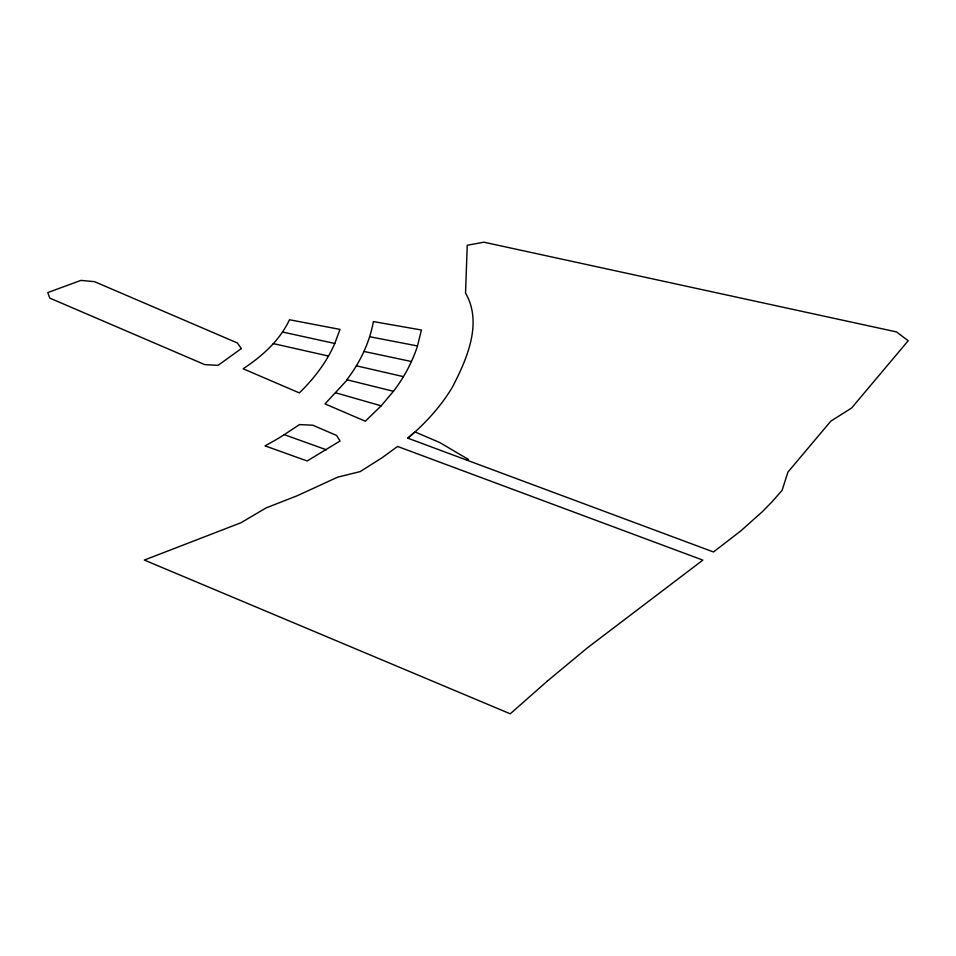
<?xml version="1.0" encoding="UTF-8"?>
<svg xmlns="http://www.w3.org/2000/svg" width="956" height="956" viewBox="0 0 956 956"><rect width="100%" height="100%" fill="white"/><g stroke="black" fill="none" stroke-linecap="round" stroke-linejoin="round"><path stroke-width="1.43" d="M417.485 345.964L421.417 329.999L373.402 321.586C369.506 342.786 359.97 362.73 346.825 379.735L393.454 391.291C403.922 377.668 412.203 362.336 417.485 345.964L369.649 336.715M334.779 343.467C326.677 362.228 313.926 378.695 299.359 392.904L243.135 368.777C261.992 356.361 279.785 340.539 289.477 319.746L340.001 329.402L334.779 343.467L282.606 332.031M347.231 379.843L325.004 403.898L365.312 421.214L381.181 405.822L393.454 391.291M284.255 434.645L299.503 424.584L312.779 425.217L336.536 435.422L340.073 441.003L307.175 460.983L264.991 445.831A656.39 242.693 9.9 0 0 284.255 434.645L326.45 449.81M467.173 460.266L468.5 459.501L439.856 442.592L414.832 431.849L407.782 438.147L713.487 551.971L740.745 530.962L762.231 511.795L771.946 501.912L782.092 490.332L787.935 472.097L830.812 421.154L851.593 408.021L908.2 340.754L896.537 331.923L483.891 242.191L467.245 245.262L465.536 293.038C482.935 323.092 466.767 359.384 452.415 387.12A1008.269 372.804 9.9 0 1 407.877 438.183M363.949 351.438L411.427 361.523M273.273 343.586L328.47 356.05M356.325 365.801L403.408 376.64M335.855 392.856L381.181 405.822M547.298 681.138L510.241 713.809L144.332 560.061L241.02 522.729L266.115 507.899L297.28 495.722L337.635 477.164L360.173 471.595L382.113 457.733L397.565 446.44L702.863 560.12L587.151 648.025L547.298 681.138M241.342 348.57L218.052 365.371L204.692 364.595L49.724 298.069L47.8 292.56L80.902 280.395L94.501 281.65L237.387 342.977L241.342 348.57"/></g></svg>
